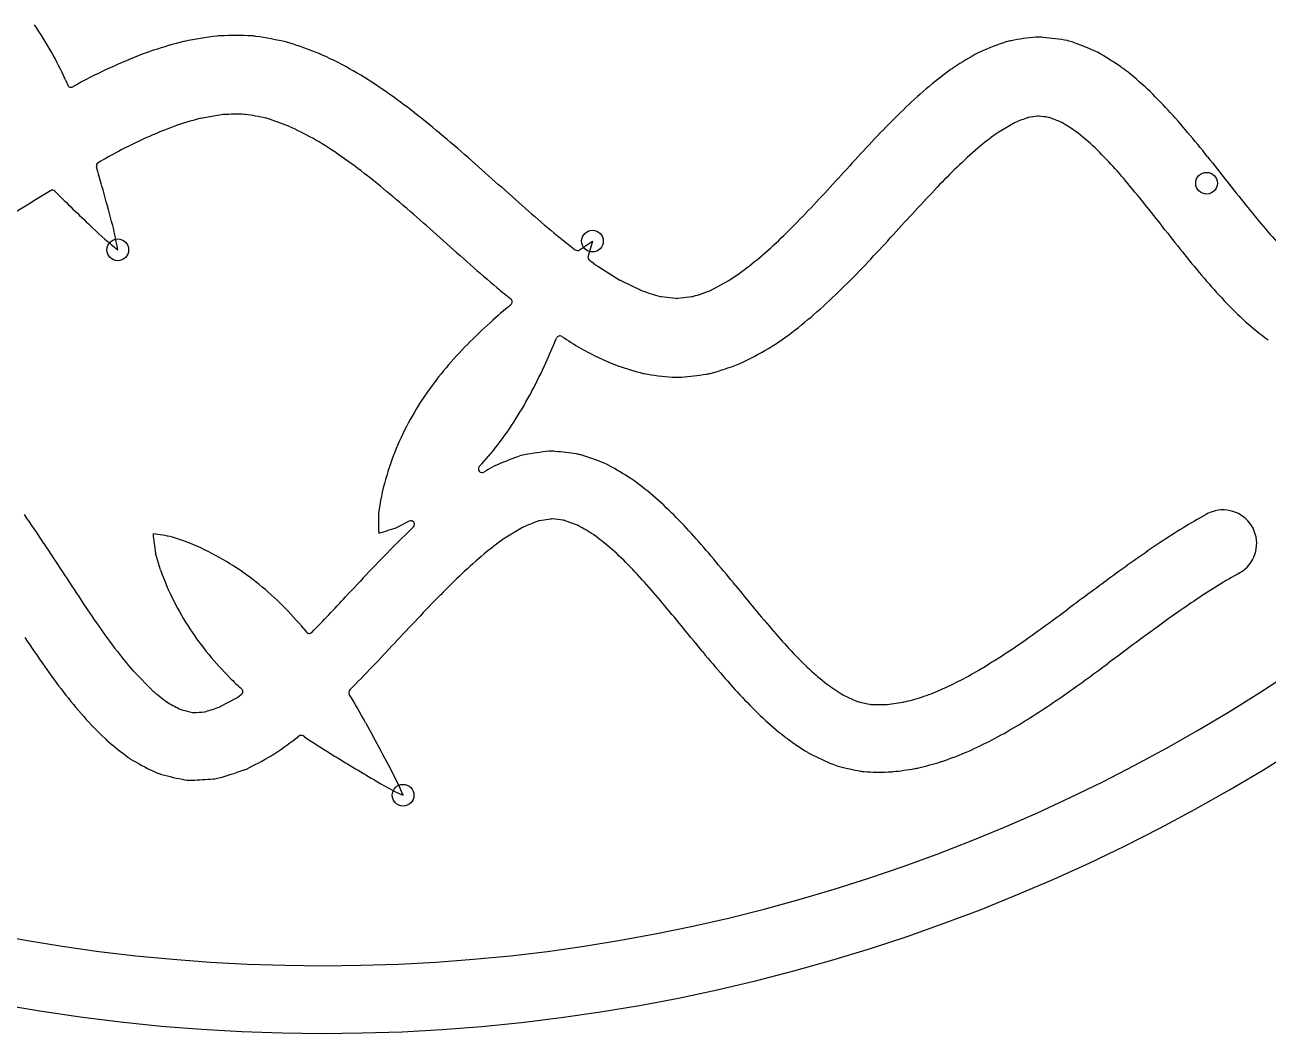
# Model space of a CAD drawing. Header units: millimetres. Extents: x -126 to 126, y -126 to 126.
# Drawn here: x -20.8 to 65.8, y -126 to -55.8 of the extents above; entities that cross this region are included whole.
import ezdxf

# ---------------------------------------------------------------- set-up
doc = ezdxf.new("R2010")
doc.units = ezdxf.units.MM
for name, color, linetype in [('CUT_INNER', 6, 'Continuous'), ('CUT_OUTER', 1, 'Continuous'), ('ENGRAVE', 7, 'Continuous')]:
    doc.layers.add(name, color=color, linetype=linetype)

msp = doc.modelspace()

# ---------------------------------------------------------------- linework, layer by layer
at = {"layer": 'CUT_INNER'}
for points in [[(-17.943, -59.581), (-17.781, -59.956)], [(-6.97, -62.009), (-8.53, -62.273)], [(49.751, -62.126), (49.105, -62.222), (49.09, -62.225)], [(-2.355, -62.833), (-2.398, -62.814)], [(48.022, -62.645), (46.932, -63.308)], [(52.467, -63.222), (52.426, -63.192)], [(53.597, -64.176), (53.572, -64.153)], [(-18.484, -67.543), (-18.485, -67.542), (-18.676, -67.351)], [(17.849, -71.433), (18.749, -70.825), (18.754, -70.822), (18.753, -70.827), (18.445, -71.87)], [(17.439, -71.339), (17.561, -71.428)], [(19.129, -72.573), (20.672, -73.536)], [(20.73, -73.568), (22.128, -74.247)], [(26.971, -74.257), (28.21, -73.59)], [(23.536, -74.69), (24.568, -74.808), (24.582, -74.809)], [(24.698, -74.808), (25.675, -74.693)], [(4.878, -92.121), (4.88, -92.118), (6.291, -90.733)], [(6.003, -90.332), (5.179, -90.75), (5.174, -90.752)], [(13.876, -90.777), (12.665, -91.508)], [(15.851, -90.186), (15.079, -90.304), (15.065, -90.307)], [(17.708, -90.618), (16.852, -90.302), (16.838, -90.297)], [(18.859, -91.295), (18.817, -91.266)], [(-11.32, -93.732), (-11.672, -92.565), (-11.673, -92.56)], [(-1.338, -97.843), (-1.166, -98.059)], [(-13.09, -100.909), (-11.957, -102.066)], [(35.06, -101.665), (35.095, -101.692)], [(-7.163, -103.255), (-6.015, -102.634)], [(-5.948, -102.592), (-5.696, -102.411)], [(36.238, -102.449), (37.152, -102.866)], [(39.271, -103.099), (40.362, -102.945)], [(38.227, -103.099), (39.179, -103.105)], [(2.948, -104.353), (3.494, -105.344)], [(-1.289, -105.368), (-1.392, -105.298)]]:
    msp.add_lwpolyline(points, dxfattribs=at)
for centre, radius, start, end in [((0, 0), 121.304, 116.42477, 63.57523), ((-38.323, -68.464), 22.216, 29.21402, 34.88507), ((-2.136, -86.707), 30.74, 104.78308, 108.83373), ((-8.702, -61.712), 4.897, 101.09855, 105.13092), ((-3.988, -84.164), 27.839, 97.05798, 101.72328), ((-7.136, -59.736), 3.212, 90.71647, 94.87236), ((-6.046, -80.543), 24.044, 87.39704, 92.69366), ((-5.241, -59.722), 3.212, 80.08426, 84.87784), ((-8.619, -83.585), 27.311, 77.13092, 81.72375), ((-3.372, -60.061), 3.212, 70.76011, 74.916), ((-12.37, -88.304), 32.853, 68.56775, 72.17573), ((52.714, -72.778), 16.655, 107.89006, 114.42425), ((48.415, -59.991), 3.169, 99.15222, 104.94848), ((51.454, -75.479), 18.952, 95.50114, 100.77528), ((49.8, -59.383), 2.772, 82.80312, 93.35639), ((48.252, -76.993), 20.449, 79.93581, 84.68075), ((51.248, -59.57), 2.772, 68.47113, 77.97881), ((40.95, -87.504), 32.543, 66.9361, 69.65363), ((-41.673, -70.328), 26.051, 24.36604, 29.19703), ((0.462, -91.953), 36.556, 110.46237, 118.0467), ((-10.358, -62.818), 5.477, 108.10116, 110.96478), ((-2.145, -62.286), 4.897, 64.66201, 68.69437), ((-10.837, -81.582), 26.06, 60.24094, 65.54498), ((56.747, -78.148), 23.275, 118.59537, 123.42187), ((47.035, -60.59), 3.212, 112.07548, 116.37699), ((52.652, -60.159), 2.8, 57.70903, 68.04023), ((41.453, -79.251), 24.933, 55.55393, 59.39097), ((46.57, -62.846), 4.898, 122.65155, 126.36454), ((52.795, -62.735), 4.897, 51.42288, 55.69386), ((-9.224, -74.233), 16.364, 117.28864, 120.09854), ((-16.415, -90.465), 36.543, 51.94872, 59.56143), ((60.005, -81.438), 27.836, 125.94329, 130.31298), ((42.303, -76.346), 22.082, 46.87352, 52.16165), ((-17.551, -59.857), 0.25, 203.40677, 298.93114), ((71.442, -94), 44.818, 131.0717, 133.87127), ((32.565, -86.099), 35.86, 39.58992, 46.17128), ((-3.018, -83.883), 22.304, 104.51379, 109.2582), ((-8.338, -63.262), 1.007, 100.96751, 105.46904), ((-6.872, -62.607), 0.606, 94.02186, 99.31161), ((-6.053, -82.704), 20.719, 88.40532, 92.38265), ((-5.477, -62.598), 0.605, 83.89686, 89.99852), ((-7.917, -79.854), 18.032, 77.42693, 82.01455), ((-4.104, -62.849), 0.606, 74.06551, 79.35525), ((-10.984, -84.507), 23.329, 68.40793, 72.42077), ((-26.229, -103.888), 53.165, 49.74442, 52.53659), ((101.005, -123.297), 86.432, 134.53931, 136.03056), ((53.561, -75.047), 13.587, 109.71015, 113.82684), ((49.194, -62.808), 0.592, 100.10401, 111.31607), ((49.831, -62.657), 0.537, 86.76044, 98.54428), ((49.164, -70.142), 8.052, 80.48629, 85.03198), ((50.426, -62.734), 0.537, 72.03637, 82.65247), ((46.64, -73.344), 11.803, 66.34224, 70.43763), ((0.432, -91.935), 31.048, 110.36739, 118.21175), ((-18.77, -97.328), 38.201, 61.81224, 64.55165), ((48.333, -63.165), 0.605, 115.4967, 120.97184), ((51.149, -63.095), 0.605, 61.77849, 67.95064), ((44.242, -74.965), 14.338, 55.19472, 59.89147), ((-13.088, -85.232), 24.866, 55.43313, 60.18596), ((-47.317, -129.885), 86.634, 48.47516, 50.21121), ((192.43, -208.604), 211.468, 136.59369, 137.83325), ((57.693, -78.527), 18.641, 125.48826, 130.49474), ((47.473, -64.157), 1.007, 122.5309, 126.67585), ((32.894, -87.552), 31.226, 48.53449, 51.1852), ((13.313, -102.935), 61.43, 38.19586, 40.24709), ((1.41, -94.595), 33.857, 117.54253, 120.28387), ((-26.084, -103.728), 47.471, 49.6641, 55.18247), ((71.457, -94.049), 39.385, 131.05713, 136.76027), ((32.643, -86.057), 30.296, 39.44371, 46.2396), ((-15.542, -65.577), 0.25, 118.93114, 196.47868), ((-74.711, -83.214), 61.492, 15.30258, 16.5989), ((-2363.192, -2745.194), 3579.931, 48.394798, 48.474896), ((978.65, 657.249), 1167.291, 218.220991, 218.431933), ((-41.371, 3.113), 103.947, 315.37802, 317.84752), ((1902.772, -3199.457), 3674.706, 121.531584, 121.599564), ((-18.853, -67.527), 0.25, 44.87724, 121.54579), ((-172.155, -110.622), 162.716, 14.75435, 15.55577), ((193.051, -209.203), 206.853, 136.5967, 137.83992), ((-43.72, -149.452), 129.544, 37.79661, 39.63913), ((89.19, 41.413), 153.184, 225.33932, 226.61343), ((-100.271, -191.517), 162.408, 48.01431, 49.76039), ((64.562, -11.396), 76.248, 228.32201, 231.82792), ((101.721, -38.7), 47.76, 218.33049, 222.95731), ((-33.266, -74.491), 19.21, 9.16921, 16.04384), ((-2.525, -56.254), 19.209, 225.30966, 232.18856), ((9.088, -46.809), 32.967, 308.61689, 315.53186), ((146.256, -2.043), 110.915, 217.82365, 218.95798), ((128.166, 62.317), 179.081, 228.01476, 229.61089), ((-41.607, 3.312), 109.734, 315.39623, 317.82525), ((17.709, -71.226), 0.25, 233.80311, 304.03642), ((101.828, -38.632), 53.364, 218.40241, 222.92338), ((18.685, -71.941), 0.25, 163.5698, 233.80311), ((24.043, -65.204), 8.857, 231.57048, 236.30497), ((16.16, -54.974), 22.177, 303.11206, 307.50465), ((21.188, -72.671), 1.007, 239.17514, 242.9429), ((27.713, -72.714), 1.007, 299.57304, 303.93702), ((37.717, -43.565), 39.827, 230.01669, 231.77571), ((22.543, -73.33), 1.007, 245.6455, 250.85123), ((27.634, -59.283), 15.948, 250.12596, 254.86467), ((20.91, -58.547), 16.843, 286.84876, 290.90242), ((26.687, -73.722), 0.606, 292.56152, 297.9528), ((-5.751, -31.329), 59.883, 312.67663, 314.90318), ((44.361, -112.494), 48.648, 130.01848, 132.24941), ((12.917, -75.047), 0.25, 310.47363, 50.95717), ((23.608, -74.089), 0.605, 256.80015, 263.10282), ((24.633, -74.219), 0.592, 265.071, 276.33961), ((25.6, -74.092), 0.605, 277.10771, 288.42206), ((85.463, -53.387), 31.334, 223.54581, 227.37109), ((9.145, -46.913), 38.33, 308.66742, 312.09745), ((37.626, -105.186), 38.71, 132.1428, 135.43592), ((16.915, -56.093), 26.309, 303.04368, 307.94768), ((78.079, -60.992), 20.74, 228.1515, 233.72322), ((-28.389, -59.163), 48.295, 335.34835, 337.58293), ((16.487, -77.677), 0.25, 58.04026, 157.13259), ((31.087, -55.721), 26.117, 236.36146, 239.75141), ((30.757, -98.418), 29.067, 135.4399, 139.78462), ((28.57, -59.287), 21.771, 240.74526, 246.6572), ((18.204, -56.541), 25.25, 295.63334, 300.38701), ((28.55, -74.069), 4.897, 299.70008, 303.60924), ((26.76, -95.031), 23.828, 139.7976, 145.06904), ((-19.69, -63.237), 38.689, 332.16316, 335.45979), ((21.951, -74.811), 4.896, 245.79711, 250.46015), ((28.879, -55.49), 25.422, 250.30788, 254.49446), ((21.744, -61.111), 19.635, 285.40179, 291.39574), ((27.851, -76.359), 3.212, 289.19269, 293.42834), ((22.856, -77.552), 2.555, 252.39821, 258.5542), ((25.85, -59.326), 21.023, 260.41285, 265.81525), ((24.778, -74.999), 5.314, 265.01926, 268.41393), ((24.618, -77.167), 3.145, 270.23444, 276.03949), ((22.332, -50.64), 29.768, 275.04158, 278.37607), ((26.265, -76.948), 3.169, 277.31296, 282.62967), ((-11.167, -67.736), 29.052, 327.81006, 332.15915), ((24.529, -93.464), 21.101, 145.08938, 151.05779), ((23.503, -92.889), 19.925, 151.07655, 157.48747), ((-6.734, -70.52), 23.818, 322.52127, 327.79703), ((22.854, -92.624), 19.224, 157.47756, 164.31354), ((-3.1, -73.36), 19.205, 316.69811, 322.64675), ((17.676, -104.516), 19.151, 95.82155, 100.96566), ((15.887, -87.839), 2.381, 83.38738, 93.69092), ((13.908, -110.475), 25.102, 81.4694, 84.85172), ((17.277, -88.325), 2.698, 76.54733, 82.44132), ((16.712, -90.072), 4.531, 71.27958, 74.74102), ((11.063, -86.699), 0.25, 138.03464, 301.08367), ((16.016, -94.394), 8.902, 118.16607, 122.81447), ((13.042, -89.023), 2.764, 112.19376, 116.36998), ((23.452, -112.891), 28.803, 110.15164, 113.43282), ((14.41, -88.094), 2.409, 99.0043, 111.44047), ((12.373, -103.632), 18.768, 66.77888, 72.02052), ((18.58, -88.878), 2.764, 59.73837, 64.42452), ((8.009, -108.228), 24.812, 57.39666, 61.17157), ((19.365, -91.706), 15.617, 164.09553, 172.97079), ((19.121, -90.87), 4.201, 53.30086, 57.51493), ((9.149, -104.75), 21.292, 48.8423, 54.10708), ((0.945, -113.487), 33.272, 41.21029, 48.107), ((-91.199, -138.66), 85.651, 33.09665, 34.7225), ((17.679, -90.4), 13.827, 177.48862, 183.13787), ((82.791, -128.259), 43.906, 119.02307, 123.93054), ((62.676, -91.93), 2.381, 108.62566, 119.90008), ((62.664, -91.898), 2.347, 305.45691, 108.58861), ((-0.287, -75.503), 16.198, 284.88211, 289.70385), ((6.116, -90.555), 0.25, 314.46516, 116.89136), ((14.186, -91.298), 0.606, 115.48937, 120.78332), ((20.381, -105.344), 15.957, 109.8831, 113.86359), ((15.171, -90.89), 0.592, 100.28554, 111.43671), ((15.933, -90.717), 0.537, 87.22304, 98.73348), ((15.18, -100.087), 9.937, 81.06753, 85.50781), ((16.649, -90.858), 0.592, 71.34933, 82.79063), ((17.494, -91.184), 0.605, 63.43641, 69.37696), ((10.39, -104.291), 15.513, 57.09514, 61.61413), ((4.298, -89.86), 16.198, 184.77587, 189.59762), ((-13.521, -104.933), 13.827, 77.38238, 83.03164), ((-15.102, -106.363), 15.617, 63.9893, 72.86455), ((24.725, -108.795), 21.079, 125.09074, 129.87312), ((13.203, -92.359), 1.007, 122.27568, 126.23318), ((0.288, -116.041), 30.94, 50.43093, 53.11419), ((-14.633, -127.943), 54.519, 39.60738, 41.85384), ((798.552, 441.548), 976.563, 213.109487, 213.386424), ((-16.618, -109.637), 19.224, 57.37133, 64.20731), ((139.819, -223.704), 188.476, 135.72178, 137.18178), ((39.107, -125.407), 43.05, 130.38917, 135.91008), ((6.164, -108.024), 21.024, 44.22379, 48.85733), ((109.385, -167.915), 91.654, 123.88664, 126.36723), ((-16.993, -110.23), 19.925, 50.97032, 57.38124), ((-13.989, -127.409), 48.987, 39.53147, 44.03228), ((-50.399, -158.806), 101.755, 38.94652, 40.15675), ((5.869, -87.701), 18.217, 199.33371, 206.7081), ((445.748, -625.069), 659.22, 126.347896, 126.690652), ((83.361, -129.17), 40.285, 118.98641, 123.98357), ((61.725, -90.462), 4.063, 301.35636, 304.49719), ((-17.739, -111.139), 21.101, 44.98315, 50.95156), ((145.566, -0.355), 150.255, 218.96547, 220.53292), ((35.673, -61.337), 62.847, 213.29554, 217.2876), ((7.135, -87.088), 19.622, 206.64796, 213.23919), ((-70.634, -29.131), 98.141, 315.36967, 317.36684), ((142.235, -225.99), 187.107, 135.76045, 137.18269), ((109.902, -168.647), 87.856, 123.94575, 126.38006), ((-19.674, -113.06), 23.828, 39.69136, 44.9628), ((-494.225, -525.199), 672.576, 39.273081, 39.628017), ((-24.552, 6.059), 127.867, 304.99788, 306.70196), ((38.381, -59.492), 70.819, 213.35881, 215.3279), ((7.756, -86.676), 20.367, 213.24929, 219.46816), ((-0.97, -97.903), 0.25, 218.59911, 315.68166), ((57.721, -75.587), 34.598, 220.38467, 226.41966), ((20.125, -57.833), 49.904, 300.95068, 305.05267), ((457.363, -640.747), 674.035, 126.356215, 126.688416), ((3.898, -85.605), 22.865, 217.14373, 222.01509), ((-91.008, -9.933), 130.829, 315.21876, 317.20173), ((80.264, -55.443), 69.521, 219.26839, 221.0589), ((9.175, -85.497), 22.213, 219.48952, 225.14672), ((-23.843, 5.08), 131.354, 304.96418, 306.69652), ((14.15, -77.179), 40.825, 214.74122, 220.97664), ((4.024, -91.008), 14.675, 224.22891, 228.62314), ((57.809, -75.526), 39.4, 220.48525, 226.36578), ((48.828, -84.323), 22.143, 227.50428, 231.5524), ((32.807, -79.064), 25.174, 293.88972, 301.04833), ((-11.254, -101.345), 1.007, 225.73295, 230.22209), ((-0.708, -89.064), 17.195, 229.39983, 233.88246), ((-5.841, -102.208), 0.25, 305.61911, 48.79464), ((2.034, -102.264), 0.25, 135.696, 212.42217), ((46.057, -86.48), 18.75, 234.22007, 238.24157), ((36.042, -85.967), 17.553, 288.70913, 293.36002), ((-10.503, -102.454), 0.605, 235.71857, 241.68055), ((-3.885, -91.014), 13.821, 240.02732, 244.16405), ((-6.516, -101.76), 1.007, 299.77791, 304.26705), ((-62.021, -140.457), 74.326, 29.06167, 30.80062), ((36.492, -101.899), 0.606, 239.87837, 245.17705), ((37.4, -102.313), 0.605, 245.87783, 257.43809), ((39.857, -92.938), 10.297, 255.43717, 260.49159), ((40.198, -101.951), 1.007, 279.38616, 283.82553), ((37.264, -88.869), 14.414, 282.72264, 287.80534), ((20.078, -57.781), 54.669, 300.9981, 304.99591), ((-9.688, -102.964), 0.537, 245.79207, 256.51535), ((-7.485, -95.268), 8.542, 254.18456, 259.06197), ((-9.021, -103.124), 0.537, 260.92551, 273.56963), ((-9.26, -93.685), 9.978, 271.56166, 275.69838), ((-8.337, -103.081), 0.537, 277.29678, 288.02007), ((-11.661, -91.283), 12.794, 285.82997, 290.3126), ((-7.448, -102.721), 0.605, 292.12567, 298.08765), ((38.235, -102.493), 0.605, 262.51138, 269.23413), ((39.158, -102.098), 1.007, 271.20053, 276.46399), ((1.528, -87.773), 24.35, 221.63223, 226.64375), ((47.065, -86.426), 24.098, 226.97198, 231.69492), ((27.663, -69.886), 40.388, 297.93897, 300.61839), ((-12.262, -102.463), 4.202, 225.84832, 229.8658), ((-17.416, -85.248), 25.492, 303.42417, 308.09984), ((-1.532, -105.505), 0.25, 55.90913, 128.05181), ((39.62, -43.347), 74.298, 236.59088, 238.33225), ((-139.402, -183.172), 162.716, 27.77327, 28.57469), ((34.776, -102.074), 4.202, 230.91735, 234.62031), ((49.189, -81.867), 29.022, 234.51944, 237.83628), ((32.622, -78.714), 30.266, 293.96567, 297.47601), ((3.174, -84.238), 28.085, 229.75571, 233.35447), ((35.262, -104.128), 2.764, 236.57981, 240.75976), ((35.677, -85.056), 23.23, 288.93581, 293.43337), ((-11.888, -104.593), 2.764, 232.0072, 236.71025), ((-3.169, -89.779), 19.951, 239.13381, 244.31347), ((-14.511, -88.401), 21.274, 295.51633, 300.77915), ((-5.718, -103.036), 4.202, 299.89328, 303.91075), ((80.976, 23.83), 153.184, 238.35824, 239.63236), ((-12.214, -116.677), 19.2, 22.18536, 29.06366), ((43.768, -87.25), 21.663, 242.93477, 247.54955), ((36.484, -105.074), 2.41, 245.7723, 257.49074), ((36.372, -85.642), 22.457, 283.14368, 287.13719), ((41.807, -103.07), 4.202, 286.34634, 289.58704), ((-10.707, -105.651), 2.381, 242.21867, 251.81772), ((-5.853, -88.626), 20.083, 253.81606, 258.60397), ((-12.907, -87.608), 21.376, 285.33745, 290.10691), ((-6.432, -105.058), 2.764, 288.4143, 293.11734), ((42.48, -80.739), 27.471, 256.2755, 259.38828), ((37.885, -105.583), 2.207, 257.8712, 264.42808), ((38.741, -90.984), 16.83, 266.35242, 272.09254), ((39.258, -103.602), 4.201, 271.33587, 276.04617), ((37.902, -89.609), 18.259, 275.65002, 280.38349), ((40.5, -103.426), 4.202, 279.50025, 283.47319), ((-9.273, -105.986), 2.391, 256.75169, 273.19046), ((-10.233, -78.39), 30.003, 272.088, 274.94427), ((-7.802, -105.906), 2.381, 273.72338, 283.32243), ((13.625, -91.98), 19.219, 238.32949, 245.20472)]:
    msp.add_arc(centre, radius, start, end, dxfattribs=at)
at = {"layer": 'CUT_OUTER'}
msp.add_arc((0, 0), 126, 90.35191, 55.89879, dxfattribs=at)
at = {"layer": 'ENGRAVE'}
for centre in [(61.521, -66.789), (18.755, -70.821), (-14.301, -71.431), (5.565, -109.428)]:
    msp.add_circle(centre, 0.756, dxfattribs=at)

doc.saveas('drawing.dxf')
